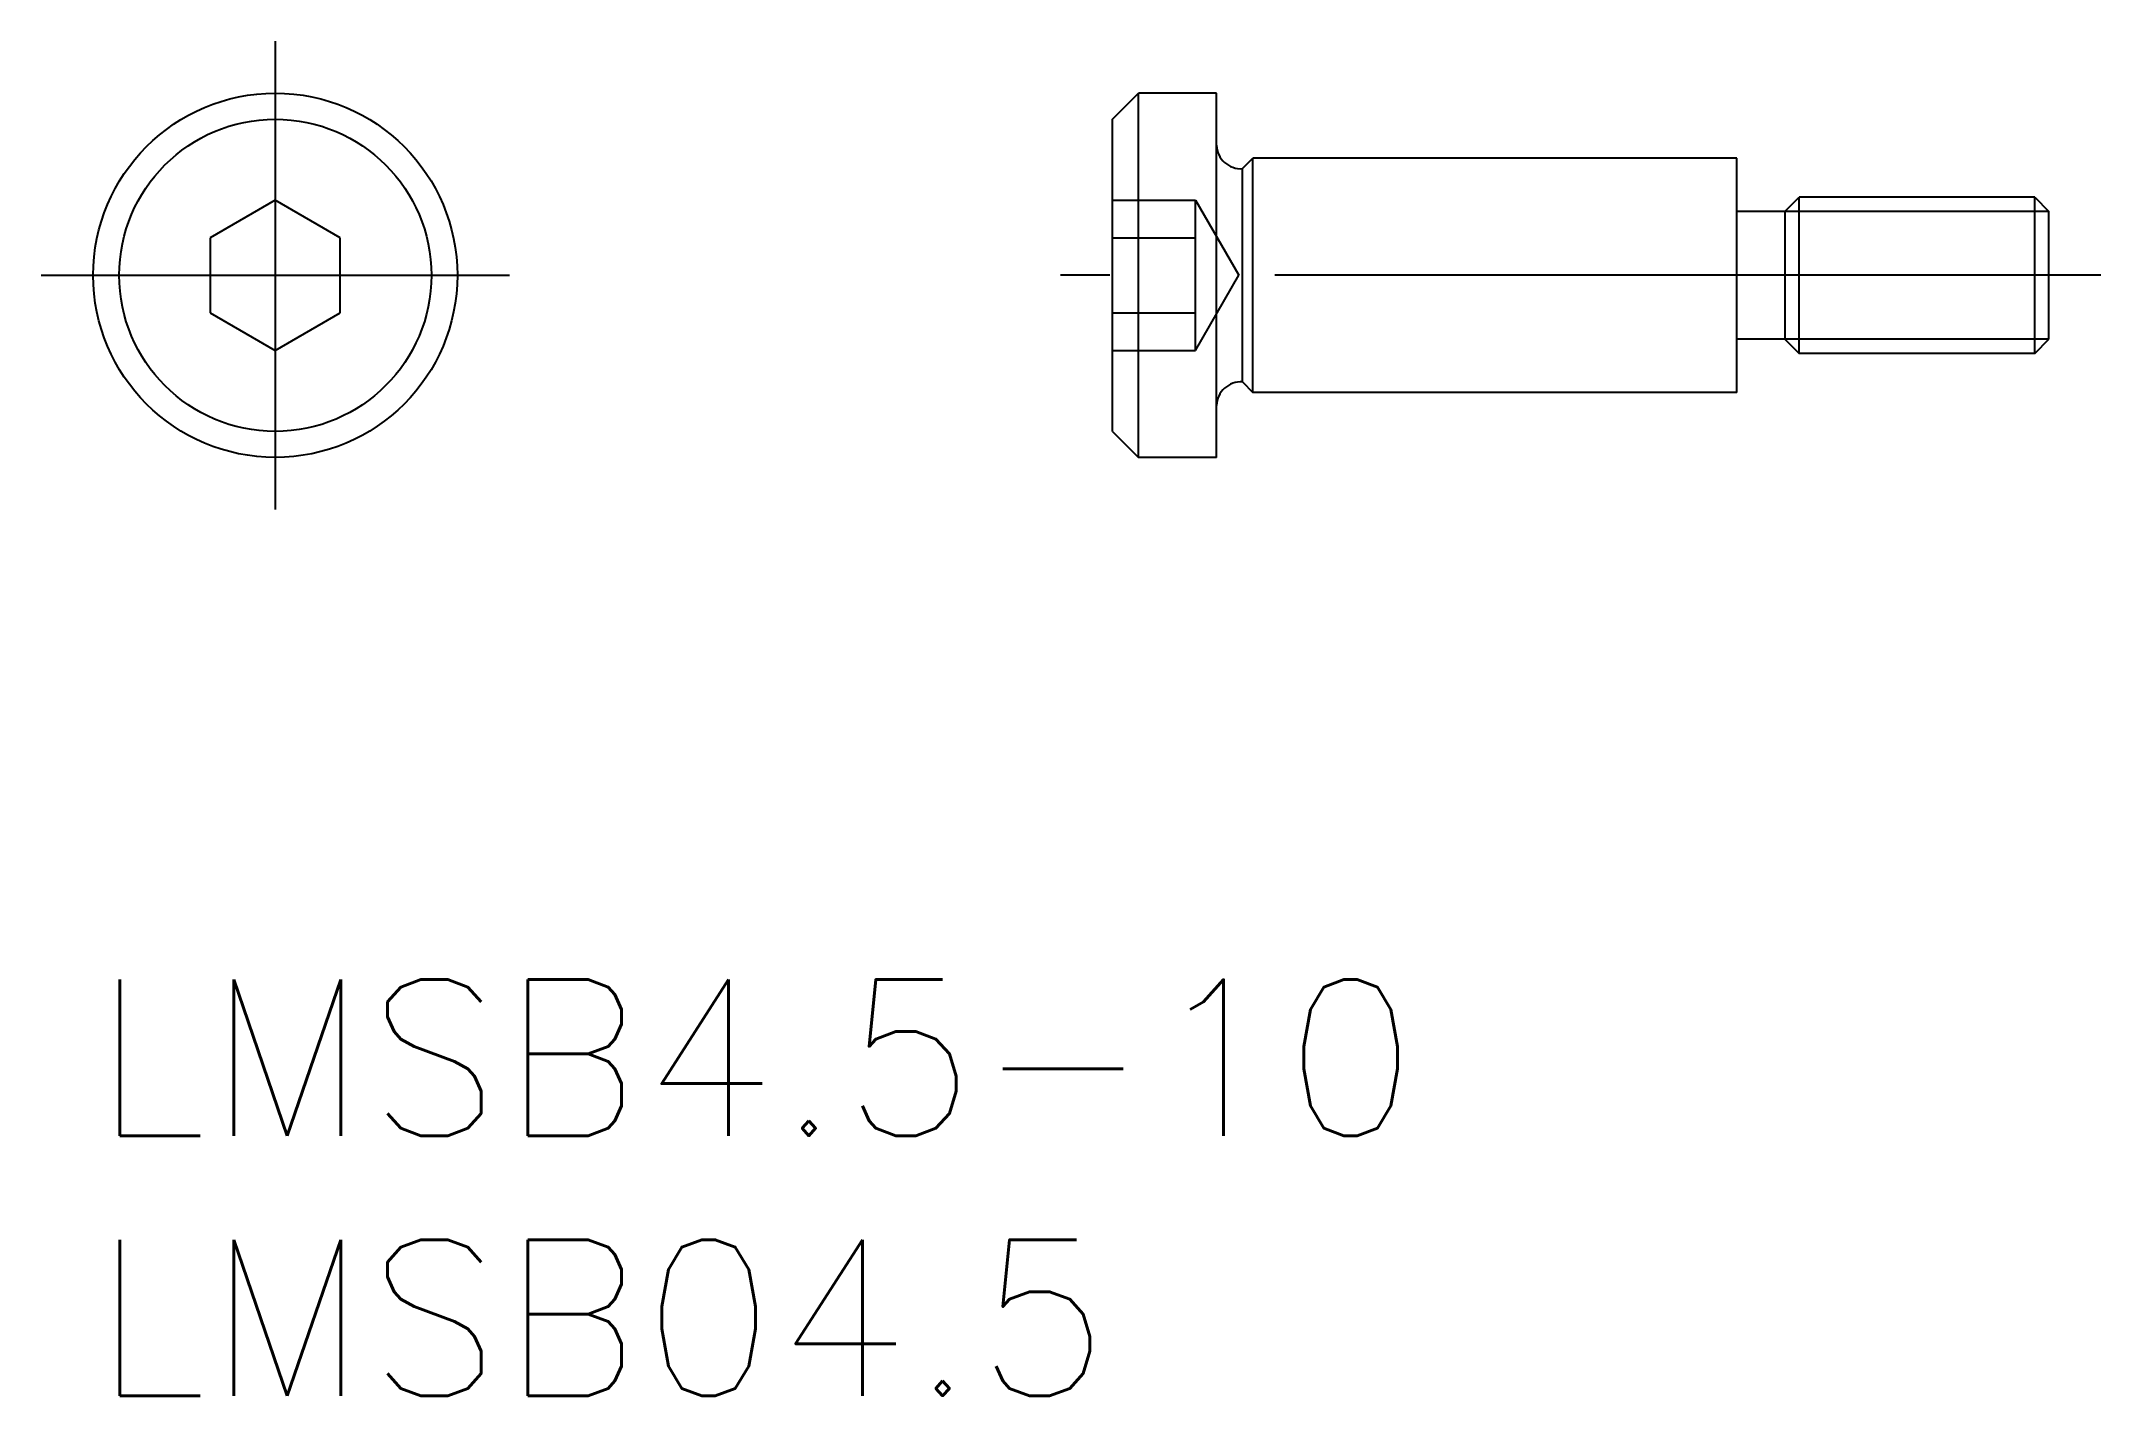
# Model space of a CAD drawing. Extents: x -1 to 38.6, y -8 to 18.
import ezdxf

# ---------------------------------------------------------------- set-up
doc = ezdxf.new("R2010")
doc.units = 0
doc.header["$LTSCALE"] = 0.5
doc.linetypes.add('CENTER', pattern=[50.8, 31.75, -6.35, 6.35, -6.35])
doc.linetypes.add('DASHED', pattern=[19.05, 12.7, -6.35])
for name, color, linetype in [('MSM_CENTER', 1, 'CENTER'), ('MSM_CONTINUOUS', 7, 'CONTINUOUS'), ('MSM_DASHED', 4, 'DASHED'), ('MSM_NARROW', 5, 'CONTINUOUS'), ('MSM_PART_NUMBER', 7, 'CONTINUOUS')]:
    doc.layers.add(name, color=color, linetype=linetype)
doc.styles.get("Standard").update_dxf_attribs({"font": 'txt.shx', "height": 3, "bigfont": 'bigfont.shx'})

msp = doc.modelspace()

# ---------------------------------------------------------------- linework, layer by layer
at = {"layer": 'MSM_CENTER'}
for p, q in [((3.5, 18.038), (3.5, 9.038)), ((-1, 13.538), (8, 13.538)), ((38.592, 13.538), (18.592, 13.538))]:
    msp.add_line(p, q, dxfattribs=at)
at = {"layer": 'MSM_CONTINUOUS'}
for p, q in [((19.592, 16.538), (20.092, 17.038)), ((20.092, 10.038), (20.092, 17.038)), ((21.592, 17.038), (20.092, 17.038)), ((21.592, 10.038), (21.592, 17.038)), ((19.592, 10.538), (19.592, 16.538)), ((22.092, 15.588), (22.292, 15.788)), ((22.092, 11.488), (22.092, 15.588)), ((22.292, 11.288), (22.292, 15.788)), ((31.592, 15.788), (22.292, 15.788)), ((31.592, 11.288), (31.592, 15.788)), ((3.5, 14.981), (2.25, 14.26)), ((4.75, 14.26), (3.5, 14.981)), ((32.521, 14.767), (31.592, 14.767)), ((32.521, 14.767), (32.792, 15.038)), ((32.521, 14.767), (32.521, 12.308)), ((32.792, 12.038), (32.792, 15.038)), ((37.321, 15.038), (32.792, 15.038)), ((37.321, 12.038), (37.321, 15.038)), ((37.321, 15.038), (37.592, 14.767)), ((37.592, 12.308), (37.592, 14.767)), ((2.25, 14.26), (2.25, 12.816)), ((4.75, 12.816), (4.75, 14.26)), ((2.25, 12.816), (3.5, 12.095)), ((3.5, 12.095), (4.75, 12.816)), ((32.521, 12.308), (31.592, 12.308)), ((32.521, 12.308), (32.792, 12.038)), ((37.321, 12.038), (37.592, 12.308)), ((37.321, 12.038), (32.792, 12.038)), ((22.092, 11.488), (22.292, 11.288)), ((31.592, 11.288), (22.292, 11.288)), ((19.592, 10.538), (20.092, 10.038)), ((21.592, 10.038), (20.092, 10.038))]:
    msp.add_line(p, q, dxfattribs=at)
for radius in [3.5, 3]:
    msp.add_circle((3.5, 13.538), radius, dxfattribs=at)
for centre, start, end in [((22.064, 16.059), 182.6052, 273.4206), ((22.064, 11.016), 86.5794, 177.3948)]:
    msp.add_arc(centre, 0.472, start, end, dxfattribs=at)
at = {"layer": 'MSM_DASHED'}
for p, q in [((19.592, 14.981), (21.192, 14.981)), ((21.192, 12.095), (21.192, 14.981)), ((21.192, 14.981), (22.025, 13.538)), ((19.592, 14.26), (21.192, 14.26)), ((21.192, 12.095), (22.025, 13.538)), ((19.592, 12.816), (21.192, 12.816)), ((19.592, 12.095), (21.192, 12.095))]:
    msp.add_line(p, q, dxfattribs=at)
at = {"layer": 'MSM_NARROW'}
for p, q in [((37.592, 14.767), (32.521, 14.767)), ((37.592, 12.308), (32.521, 12.308))]:
    msp.add_line(p, q, dxfattribs=at)

# ---------------------------------------------------------------- texts
at = {"layer": 'MSM_PART_NUMBER'}
for s, p in [('LMSB4.5-10', (0, -3)), ('LMSB04.5', (0, -8))]:
    msp.add_text(s, height=3, dxfattribs=at).set_placement(p)

doc.saveas('drawing.dxf')
